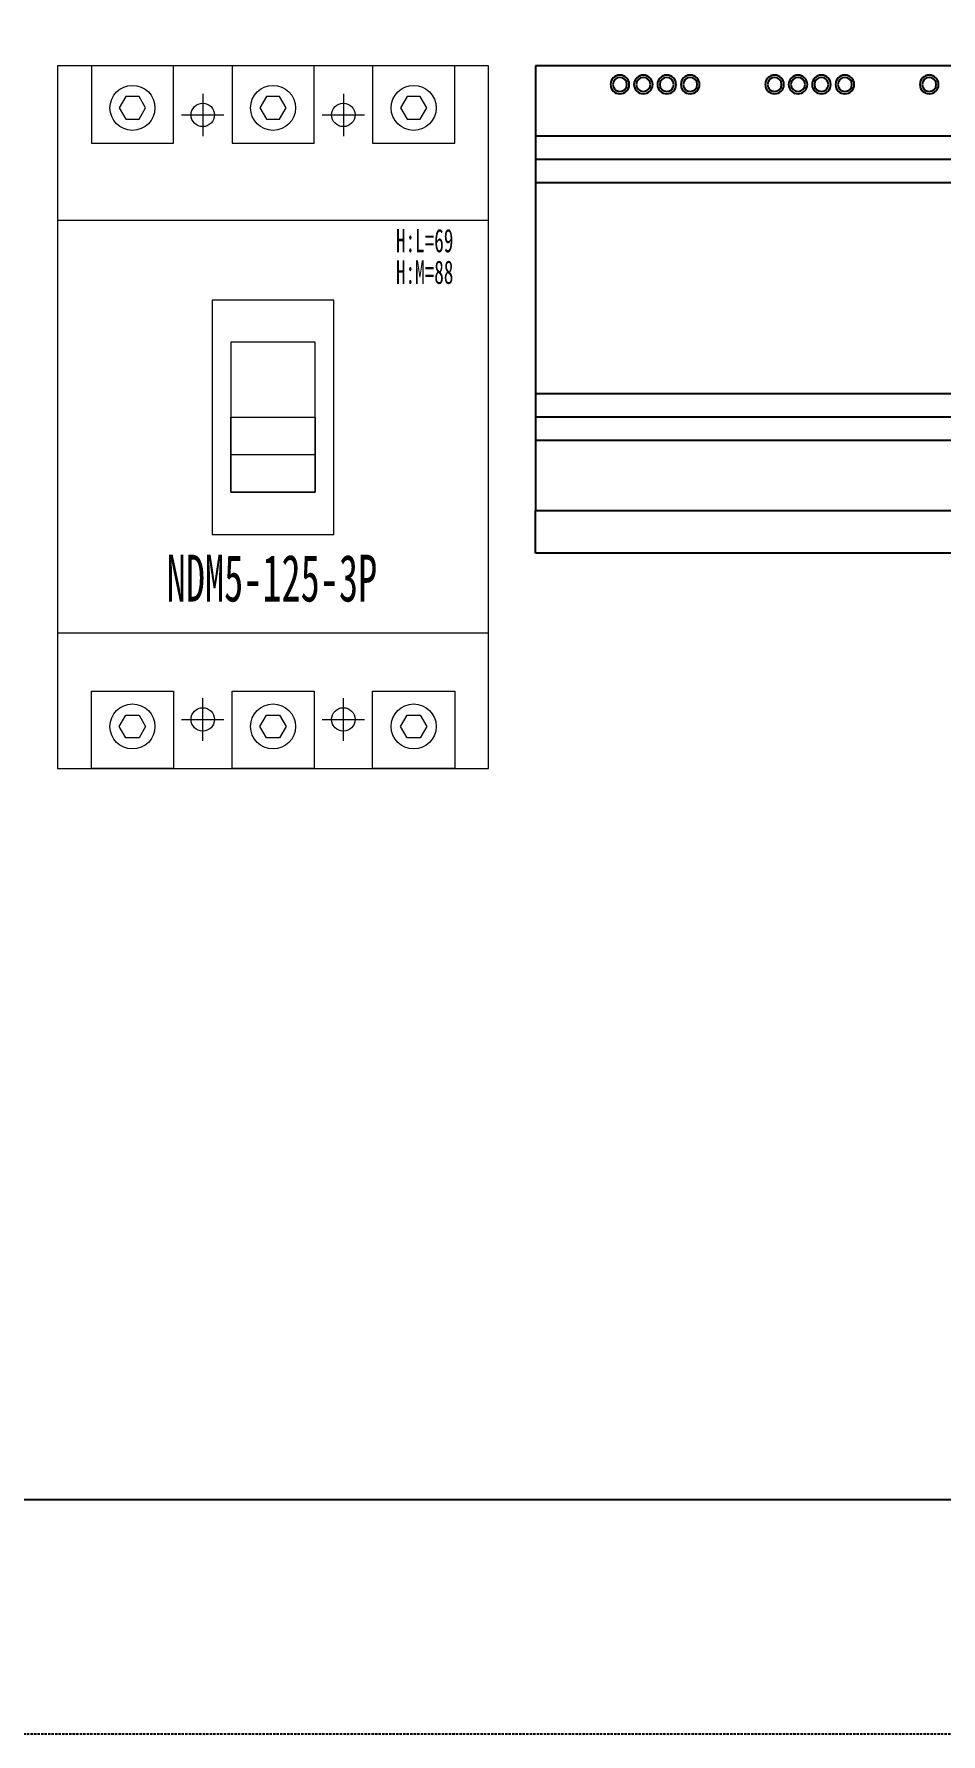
# Model space of a CAD drawing. Extents: x 248532 to 249232, y 311486 to 312786.
# Drawn here: x 248844.3 to 249037.8, y 311486.4 to 311849.1 of the extents above; entities that cross this region are included whole.
import ezdxf

# ---------------------------------------------------------------- set-up
doc = ezdxf.new("R2010")
doc.units = 0
doc.header["$MEASUREMENT"] = 0
doc.linetypes.add('DASHED', pattern=[0.75, 0.5, -0.25])
doc.layers.add('PV-115', color=7, linetype='Continuous')
doc.layers.add('布置图', color=30, linetype='Continuous')
doc.layers.add('细线', color=7, linetype='Continuous', lineweight=0)
doc.styles.add('宋', font='', dxfattribs={"width": 0.7})
doc.styles.get('宋').set_extended_font_data('SimSun')

# ---------------------------------------------------------------- blocks, each defined once
blk = doc.blocks.new('Manufacturer光辉PartName塑壳断路器Series125ShellFrameLimitingCurrentRemarkPartTypeMinCurrent1MaxCurrent125Poles3PMinPower0MaxPower0LibType2DelFlgfalseUpdateDate')
at = {"layer": '细线'}
for p, q in [((-15, 69.03), (-15, 59.97)), ((15, 69.03), (15, 59.97)), ((-19.53, 64.5), (-10.47, 64.5)), ((10.47, 64.5), (19.53, 64.5)), ((-15, -69.03), (-15, -59.97)), ((15, -69.03), (15, -59.97)), ((-19.53, -64.5), (-10.47, -64.5)), ((10.47, -64.5), (19.53, -64.5))]:
    blk.add_line(p, q, dxfattribs=at)
for points in [[(-46, -75), (46, -75), (46, 75), (-46, 75)], [(-38.75, 58.5), (-21.25, 58.5), (-21.25, 75), (-38.75, 75)], [(-8.75, 58.5), (8.75, 58.5), (8.75, 75), (-8.75, 75)], [(21.25, 58.5), (38.75, 58.5), (38.75, 75), (21.25, 75)], [(-46, -46), (46, -46), (46, 42), (-46, 42)], [(-13, -25), (13, -25), (13, 25), (-13, 25)], [(-9, -16), (9, -16), (9, 16), (-9, 16)], [(-9, 0), (9, 0), (9, -16), (-9, -16)], [(-9, 0), (9, 0), (9, -8), (-9, -8)], [(-38.75, -58.5), (-21.25, -58.5), (-21.25, -75), (-38.75, -75)], [(-8.75, -58.5), (8.75, -58.5), (8.75, -75), (-8.75, -75)], [(21.25, -58.5), (38.75, -58.5), (38.75, -75), (21.25, -75)]]:
    blk.add_lwpolyline(points, close=True, dxfattribs=at)
at = {"layer": '细线', "color": 7}
for points in [[(-27.19, 66), (-28.59, 68.43), (-31.41, 68.43), (-32.81, 66), (-31.41, 63.57), (-28.59, 63.57)], [(2.81, 66), (1.41, 68.43), (-1.41, 68.43), (-2.81, 66), (-1.41, 63.57), (1.41, 63.57)], [(32.81, 66), (31.41, 68.43), (28.59, 68.43), (27.19, 66), (28.59, 63.57), (31.41, 63.57)], [(-27.19, -66), (-28.59, -68.43), (-31.41, -68.43), (-32.81, -66), (-31.41, -63.57), (-28.59, -63.57)], [(2.81, -66), (1.41, -68.43), (-1.41, -68.43), (-2.81, -66), (-1.41, -63.57), (1.41, -63.57)], [(32.81, -66), (31.41, -68.43), (28.59, -68.43), (27.19, -66), (28.59, -63.57), (31.41, -63.57)]]:
    blk.add_lwpolyline(points, close=True, dxfattribs=at)
for centre in [(-30, 66), (0, 66), (30, 66), (-30, -66), (0, -66), (30, -66)]:
    blk.add_circle(centre, 4.8, dxfattribs=at)
at = {"layer": '细线'}
for centre in [(-15, 64.5), (15, 64.5), (-15, -64.5), (15, -64.5)]:
    blk.add_circle(centre, 2.5, dxfattribs=at)
at = {"layer": '细线', "color": 7, "attachment_point": 1, "style": '宋'}
for s, insert, char_height, width in [('\\pxql;{\\fFangSong_GB2312|b0|i0|c134|p49;\\W0.6;H:L=69}', (26.23, 40.19), 5, 16.7991), ('\\pxql;{\\fFangSong_GB2312|b0|i0|c134|p49;\\W0.6;H:M=88}', (26.23, 33.45), 5, 16.7991), ('\\pxql;{\\fFangSong_GB2312|b0|i0|c134|p49;\\W0.6;NDM5-125-3P}', (-22.68, -29.34), 10, 49.2649)]:
    blk.add_mtext(s, dxfattribs=dict(at, insert=insert, char_height=char_height, width=width))
blk = doc.blocks.new('Manufacturer光辉PartName智能照明控制模块Series12位ShellFrameLimitingCurrentRemarkPartTypeMinCurrent0MaxCurrent0PolesMinPower0MaxPower0LibType2DelFlgfalseUpdateDate')
at = {"layer": 'PV-115'}
for p, q in [((108, 52), (-108, 52)), ((-108, 52), (-108, 37)), ((-108, 37), (-108, 32)), ((108, 37), (-108, 37)), ((-108, 32), (-108, 27)), ((108, 32), (-108, 32)), ((-108, 27), (-108, -18)), ((108, 27), (-108, 27)), ((108, -18), (-108, -18)), ((-108, -18), (-108, -23)), ((-108, -23), (-108, -28)), ((108, -23), (-108, -23)), ((-108, -28), (-108, -43)), ((108, -28), (-108, -28)), ((-108, -52), (-108, -43)), ((108, -43), (-108, -43)), ((108, -52), (-108, -52))]:
    blk.add_line(p, q, dxfattribs=at)
for centre, radius, start, end in [((-90, 48), 2, 0, 180), ((-90, 48), 2, 180, 0), ((-90, 48), 1.5, 0, 180), ((-90, 48), 1.5, 180, 0), ((-85, 48), 2, 0, 180), ((-85, 48), 2, 180, 0), ((-85, 48), 1.5, 0, 180), ((-85, 48), 1.5, 180, 0), ((-80, 48), 2, 0, 180), ((-80, 48), 2, 180, 0), ((-80, 48), 1.5, 0, 180), ((-80, 48), 1.5, 180, 0), ((-75, 48), 2, 0, 180), ((-75, 48), 2, 180, 0), ((-75, 48), 1.5, 0, 180), ((-75, 48), 1.5, 180, 0), ((-57, 48), 2, 0, 180), ((-57, 48), 2, 180, 0), ((-57, 48), 1.5, 0, 180), ((-57, 48), 1.5, 180, 0), ((-52, 48), 2, 0, 180), ((-52, 48), 2, 180, 0), ((-52, 48), 1.5, 0, 180), ((-52, 48), 1.5, 180, 0), ((-47, 48), 2, 0, 180), ((-47, 48), 2, 180, 0), ((-47, 48), 1.5, 0, 180), ((-47, 48), 1.5, 180, 0), ((-42, 48), 2, 0, 180), ((-42, 48), 2, 180, 0), ((-42, 48), 1.5, 0, 180), ((-42, 48), 1.5, 180, 0), ((-24, 48), 2, 0, 180), ((-24, 48), 2, 180, 0), ((-24, 48), 1.5, 0, 180), ((-24, 48), 1.5, 180, 0)]:
    blk.add_arc(centre, radius, start, end, dxfattribs=at)

msp = doc.modelspace()

# ---------------------------------------------------------------- linework, layer by layer
at = {"color": 2}
msp.add_lwpolyline([(248561.79, 312736.38), (249201.79, 312736.38), (249201.79, 311536.38), (248561.79, 311536.38)], close=True, dxfattribs=at)
at = {"layer": '布置图', "linetype": 'DASHED'}
msp.add_lwpolyline([(248531.79, 312786.38), (249231.79, 312786.38), (249231.79, 311486.38), (248531.79, 311486.38)], close=True, dxfattribs=at)

# ---------------------------------------------------------------- block references
for name, p in [('Manufacturer光辉PartName塑壳断路器Series125ShellFrameLimitingCurrentRemarkPartTypeMinCurrent1MaxCurrent125Poles3PMinPower0MaxPower0LibType2DelFlgfalseUpdateDate', (248895.29, 311767.38)), ('Manufacturer光辉PartName智能照明控制模块Series12位ShellFrameLimitingCurrentRemarkPartTypeMinCurrent0MaxCurrent0PolesMinPower0MaxPower0LibType2DelFlgfalseUpdateDate', (249059.29, 311790.38))]:
    msp.add_blockref(name, p)

doc.saveas('drawing.dxf')
